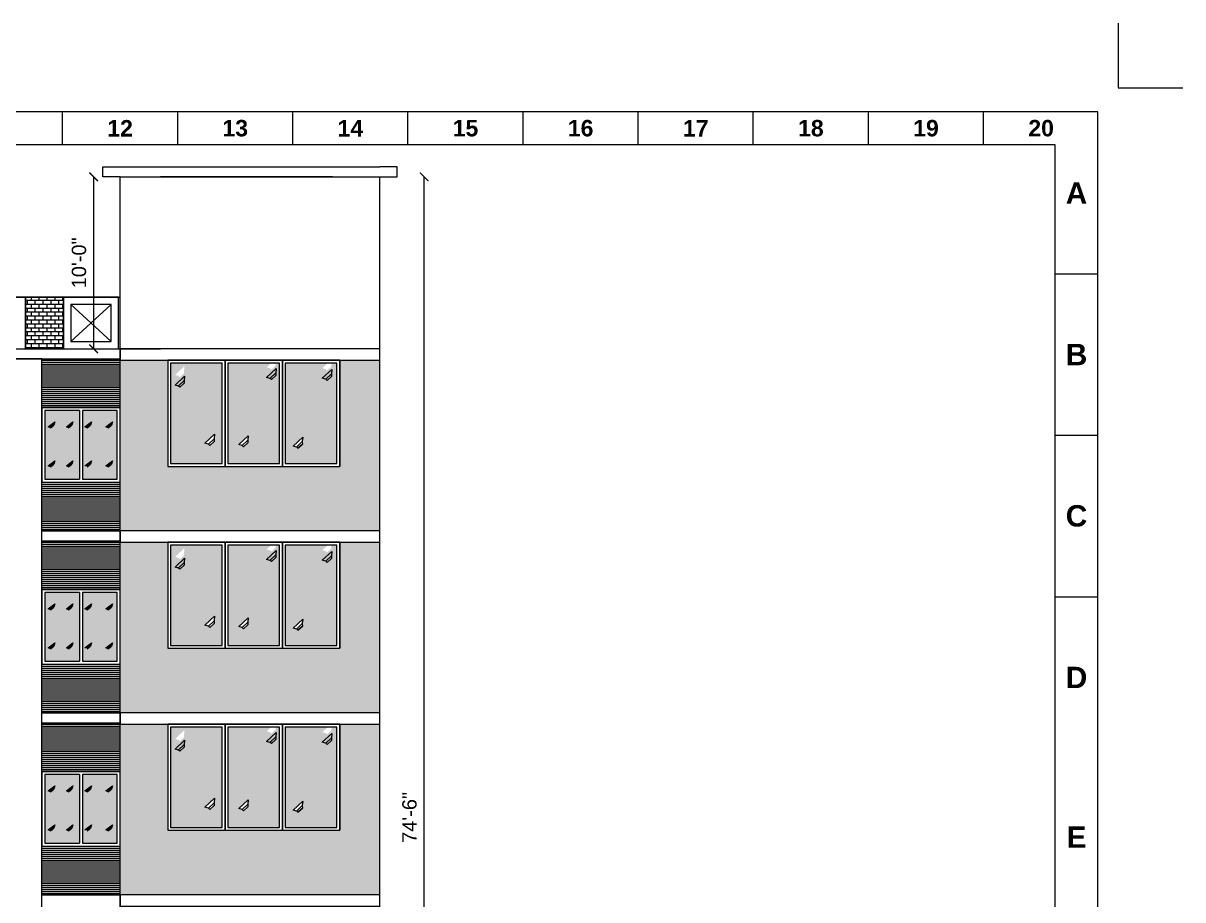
# Model space of a CAD drawing. Header units: inches. Extents: x -98933 to 1585249, y -3352739 to 192771.
# Drawn here: x 60687 to 61495, y 50117 to 50729 of the extents above; entities that cross this region are included whole.
import ezdxf

# ---------------------------------------------------------------- set-up
doc = ezdxf.new("R2010")
doc.units = ezdxf.units.IN
doc.header["$MEASUREMENT"] = 0
doc.header["$PDMODE"] = 35
doc.layers.get('0').update_dxf_attribs({"lineweight": 0})
doc.layers.get('Defpoints').update_dxf_attribs({"lineweight": 0})
for name, color, linetype, lineweight in [('DIM_WORKING', 7, 'Continuous', 0), ('FIX', 251, 'Continuous', 0), ('FURNITURE', 144, 'Continuous', 0), ('HATCH', 252, 'Continuous', 0), ('illustr-TOILET FIXTURE', 252, 'Continuous', 0), ('Inline', 7, 'Continuous', 0), ('Layer1', 134, 'Continuous', 0), ('Outline', 7, 'Continuous', 0), ('Scale', 7, 'Continuous', 0), ('Scale_Text', 7, 'Continuous', 0), ('Titelblk', 7, 'Continuous', 25), ('TITLE', 7, 'Continuous', 20), ('window', 140, 'Continuous', 0)]:
    doc.layers.add(name, color=color, linetype=linetype, lineweight=lineweight)
doc.styles.add('10IN', font='arial.ttf', dxfattribs={"height": 10})
doc.styles.get("Standard").update_dxf_attribs({"font": 'arialbd.ttf', "height": 24})
doc.styles.add('SX', font='arial.ttf')
doc.dimstyles.new('DIM1', dxfattribs={"dimtxt": 15, "dimasz": 24, "dimexe": 0, "dimexo": 0, "dimgap": 20, "dimtad": 0, "dimdec": 0, "dimzin": 3, "dimdsep": 46, "dimlunit": 3, "dimtxsty": 'SX', "dimblk": 'OPEN30', "dimcen": 0, "dimse1": 1, "dimse2": 1, "dimclrd": 256, "dimclrt": 2, "dimadec": 0, "dimazin": 0, "dimtfac": 1, "dimtdec": 0, "dimtmove": 2, "dimatfit": 0, "dimldrblk": 'OPEN30', "dimfxl": 1, "dimtvp": 1, "dimtolj": 1, "dimtzin": 3, "dimlwd": -1, "dimarcsym": 0})

# ---------------------------------------------------------------- blocks, each defined once
blk = doc.blocks.new('_ArchTick')
at = {"color": 0, "linetype": 'ByBlock', "const_width": 0.15}
blk.add_lwpolyline([(-0.5, -0.5), (0.5, 0.5)], dxfattribs=at)
blk = doc.blocks.new('*D579')
at = {"layer": 'Defpoints', "color": 0, "ltscale": 30, "transparency": 16777216}
for p in [(60735.82, 50621.77), (60754.2, 50621.77), (60754.2, 50501.77)]:
    blk.add_point(p, dxfattribs=at)
at = {"layer": 'FIX', "ltscale": 30, "transparency": 16777216}
blk.add_line((60735.82, 50501.77), (60735.82, 50621.77), dxfattribs=at)
at = {"layer": 'FIX', "ltscale": 30, "transparency": 16777216, "xscale": 6, "yscale": 6, "zscale": 6}
for p, rotation in [((60735.82, 50621.77), 90), ((60735.82, 50501.77), 270)]:
    blk.add_blockref('_ArchTick', p, dxfattribs=dict(at, rotation=rotation))
at = {"layer": 'FIX', "ltscale": 30, "transparency": 16777216, "insert": (60725.6, 50561.77), "char_height": 10, "attachment_point": 5, "rotation": 90, "style": '10IN'}
blk.add_mtext('\\A1;10\'-0"', dxfattribs=at)
blk = doc.blocks.new('PAGE')
at = {"layer": 'Inline', "color": 252, "lineweight": 15}
blk.add_lwpolyline([(178051640.63, 22656441.11), (178051640.63, 22657235.79), (178050505.36, 22657235.79), (178050505.36, 22656441.11)], close=True, dxfattribs=at)
at = {"layer": 'Outline', "color": 252, "lineweight": 15}
for p, q in [((178051662.57, 22657252.66), (178050483.42, 22657252.66)), ((178051662.57, 22656424.24), (178051662.57, 22657252.66))]:
    blk.add_line(p, q, dxfattribs=at)
at = {"layer": 'Scale', "color": 252, "lineweight": 9}
for p, q in [((178051131.99, 22657235.79), (178051131.99, 22657252.66)), ((178051190.99, 22657235.79), (178051190.99, 22657252.66)), ((178051249.99, 22657235.79), (178051249.99, 22657252.66)), ((178051308.99, 22657235.79), (178051308.99, 22657252.66)), ((178051367.98, 22657235.79), (178051367.98, 22657252.66)), ((178051426.98, 22657235.79), (178051426.98, 22657252.66)), ((178051485.98, 22657235.79), (178051485.98, 22657252.66)), ((178051544.98, 22657235.79), (178051544.98, 22657252.66)), ((178051603.97, 22657235.79), (178051603.97, 22657252.66)), ((178051640.63, 22657169.57), (178051662.57, 22657169.57)), ((178051640.63, 22657086.79), (178051662.57, 22657086.79)), ((178051640.63, 22657004.01), (178051662.57, 22657004.01))]:
    blk.add_line(p, q, dxfattribs=at)
at = {"layer": 'Scale_Text', "color": 252, "lineweight": 13, "attachment_point": 5}
for s, insert, char_height, width in [('12', (178051161.49, 22657244.22), 8.435, 2.5102), ('13', (178051220.49, 22657244.22), 8.435, 2.5102), ('14', (178051279.49, 22657244.22), 8.435, 2.5102), ('15', (178051338.49, 22657244.22), 8.435, 2.5102), ('16', (178051397.48, 22657244.22), 8.435, 2.5102), ('17', (178051456.48, 22657244.22), 8.435, 2.5102), ('18', (178051515.48, 22657244.22), 8.435, 2.5102), ('19', (178051574.48, 22657244.22), 8.435, 2.5102), ('20', (178051633.47, 22657244.22), 8.435, 2.5102), ('A', (178051651.6, 22657210.97), 10.97, 8.3603), ('B', (178051651.6, 22657128.18), 10.97, 8.3603), ('C', (178051651.6, 22657045.4), 10.97, 8.3603), ('D', (178051651.6, 22656962.62), 10.97, 8.3603), ('E', (178051651.6, 22656880.75), 10.97, 8.3603)]:
    blk.add_mtext(s, dxfattribs=dict(at, insert=insert, char_height=char_height, width=width))
blk = doc.blocks.new('Title')
at = {"layer": 'Defpoints', "color": 1, "ltscale": 10}
blk.add_lwpolyline([(-98623, -85271), (-98623, -85371), (-98523, -85371)], dxfattribs=at)
at = {"layer": 'Titelblk', "color": 3, "linetype": 'Continuous', "lineweight": 0, "xscale": 3.014611567961765, "yscale": 3.014611567959946, "zscale": 3.014611567966516}
blk.add_blockref('PAGE', (-536855255.8, -68388224), dxfattribs=at)
blk = doc.blocks.new('*D770')
at = {"layer": 'Defpoints', "color": 0, "ltscale": 30, "transparency": 16777216}
for p in [(60935.45, 50621.77), (60966.3, 50621.77), (60935.45, 49727.77)]:
    blk.add_point(p, dxfattribs=at)
at = {"layer": 'DIM_WORKING', "ltscale": 30, "transparency": 16777216}
blk.add_line((60966.3, 49727.77), (60966.3, 50621.77), dxfattribs=at)
at = {"layer": 'DIM_WORKING', "ltscale": 30, "transparency": 16777216, "xscale": 6, "yscale": 6, "zscale": 6}
for p, rotation in [((60966.3, 50621.77), 90), ((60966.3, 49727.77), 270)]:
    blk.add_blockref('_ArchTick', p, dxfattribs=dict(at, rotation=rotation))
at = {"layer": 'DIM_WORKING', "ltscale": 30, "transparency": 16777216, "insert": (60956.09, 50174.77), "char_height": 10, "attachment_point": 5, "rotation": 90, "style": '10IN'}
blk.add_mtext('\\A1;74\'-6"', dxfattribs=at)

msp = doc.modelspace()

# ---------------------------------------------------------------- hatches: boundary and pattern name
at = {"layer": 'DIM_WORKING', "ltscale": 30}
h = msp.add_hatch(dxfattribs=at)
h.set_pattern_fill('BRICK', color=256, scale=11, style=0)
h.set_pattern_definition([(0, (54117.1043, 49988.4958), (0, 2.75), []), (90, (54117.1043, 49988.496), (-5.5, 3e-16), [2.75, -2.75]), (90, (54119.8543, 49988.496), (-5.5, 3e-16), [-2.75, 2.75])])
h.paths.add_polyline_path([(60714.79, 50537.77), (60688.24, 50537.77), (60688.24, 50501.77), (60714.79, 50501.77)])
h = msp.add_hatch(color=256, dxfattribs=at)
h.set_gradient(color1=(191, 203, 212), one_color=1, tint=1, name='CURVED')
h.paths.add_polyline_path([(60795.85, 50481.95), (60794.99, 50482.82), (60792.56, 50483.51), (60799.13, 50489.7), (60798.87, 50486.65), (60798.91, 50484.74)], flags=16)
h.paths.add_polyline_path([(60820, 50442.11), (60819.74, 50439.05), (60819.79, 50437.15), (60816.73, 50434.36), (60815.87, 50435.23), (60813.43, 50435.91)], flags=16)
h.paths.add_polyline_path([(60843.51, 50441.12), (60843.25, 50438.06), (60843.3, 50436.16), (60840.24, 50433.37), (60839.38, 50434.23), (60836.94, 50434.92)], flags=16)
h.paths.add_polyline_path([(60881.56, 50440.11), (60881.3, 50437.06), (60881.35, 50435.15), (60878.29, 50432.36), (60877.43, 50433.23), (60874.99, 50433.92)], flags=16)
h.paths.add_polyline_path([(60905.45, 50491.77), (60869.45, 50491.77), (60869.45, 50421.77), (60905.45, 50421.77)])
h.paths.add_polyline_path([(60865.45, 50491.77), (60829.45, 50491.77), (60829.45, 50421.77), (60865.45, 50421.77)])
h.paths.add_polyline_path([(60825.45, 50491.77), (60789.45, 50491.77), (60789.45, 50421.77), (60825.45, 50421.77)])
h.paths.add_polyline_path([(60862.77, 50491.77), (60859.54, 50491.77), (60856.45, 50488.86), (60858.89, 50488.17), (60859.75, 50487.3), (60862.81, 50490.09)])
h.paths.add_polyline_path([(60901.59, 50491.77), (60899, 50491.77), (60895.25, 50488.23), (60897.69, 50487.54), (60898.54, 50486.67), (60901.6, 50489.46), (60901.56, 50491.37)])
h = msp.add_hatch(color=256, dxfattribs=at)
h.paths.add_polyline_path([(60727.96, 50410.77), (60752.2, 50410.77), (60752.2, 50458.77), (60727.96, 50458.77)])
h.paths.add_polyline_path([(60744.39, 50420.03), (60748.87, 50423.69), (60748.23, 50421.29), (60745.94, 50419.48)], flags=16)
h.paths.add_polyline_path([(60731.31, 50446.69), (60729.76, 50447.23), (60734.25, 50450.89), (60733.61, 50448.49)], flags=16)
h.paths.add_polyline_path([(60744.39, 50447.23), (60748.87, 50450.89), (60748.23, 50448.49), (60745.94, 50446.69)], flags=16)
h.paths.add_polyline_path([(60725.96, 50458.77), (60701.73, 50458.77), (60701.73, 50410.77), (60725.96, 50410.77)])
h.paths.add_polyline_path([(60718.35, 50446.69), (60716.8, 50447.23), (60721.28, 50450.89), (60720.64, 50448.49)], flags=16)
h.paths.add_polyline_path([(60721.28, 50423.69), (60720.64, 50421.29), (60718.35, 50419.48), (60716.8, 50420.03)], flags=16)
h.paths.add_polyline_path([(60708.62, 50423.69), (60707.98, 50421.29), (60705.69, 50419.48), (60704.14, 50420.03)], flags=16)
h.paths.add_polyline_path([(60704.14, 50447.23), (60708.62, 50450.89), (60707.98, 50448.49), (60705.69, 50446.69)], flags=16)
h = msp.add_hatch(color=256, dxfattribs=at)
h.set_gradient(color1=(191, 203, 212), one_color=1, tint=1, name='CURVED')
h.paths.add_polyline_path([(60795.85, 50354.95), (60794.99, 50355.82), (60792.56, 50356.51), (60799.13, 50362.7), (60798.87, 50359.65), (60798.91, 50357.74)], flags=16)
h.paths.add_polyline_path([(60820, 50315.11), (60819.74, 50312.05), (60819.79, 50310.15), (60816.73, 50307.36), (60815.87, 50308.23), (60813.43, 50308.91)], flags=16)
h.paths.add_polyline_path([(60843.51, 50314.12), (60843.25, 50311.06), (60843.3, 50309.16), (60840.24, 50306.37), (60839.38, 50307.23), (60836.94, 50307.92)], flags=16)
h.paths.add_polyline_path([(60881.56, 50313.11), (60881.3, 50310.06), (60881.35, 50308.15), (60878.29, 50305.36), (60877.43, 50306.23), (60874.99, 50306.92)], flags=16)
h.paths.add_polyline_path([(60905.45, 50364.77), (60869.45, 50364.77), (60869.45, 50294.77), (60905.45, 50294.77)])
h.paths.add_polyline_path([(60865.45, 50364.77), (60829.45, 50364.77), (60829.45, 50294.77), (60865.45, 50294.77)])
h.paths.add_polyline_path([(60825.45, 50364.77), (60789.45, 50364.77), (60789.45, 50294.77), (60825.45, 50294.77)])
h.paths.add_polyline_path([(60862.77, 50364.77), (60859.54, 50364.77), (60856.45, 50361.86), (60858.89, 50361.17), (60859.75, 50360.3), (60862.81, 50363.09)])
h.paths.add_polyline_path([(60901.59, 50364.77), (60899, 50364.77), (60895.25, 50361.23), (60897.69, 50360.54), (60898.54, 50359.67), (60901.6, 50362.46), (60901.56, 50364.37)])
h = msp.add_hatch(color=256, dxfattribs=at)
h.paths.add_polyline_path([(60727.96, 50283.77), (60752.2, 50283.77), (60752.2, 50331.77), (60727.96, 50331.77)])
h.paths.add_polyline_path([(60744.39, 50293.03), (60748.87, 50296.69), (60748.23, 50294.29), (60745.94, 50292.48)], flags=16)
h.paths.add_polyline_path([(60731.31, 50319.69), (60729.76, 50320.23), (60734.25, 50323.89), (60733.61, 50321.49)], flags=16)
h.paths.add_polyline_path([(60744.39, 50320.23), (60748.87, 50323.89), (60748.23, 50321.49), (60745.94, 50319.69)], flags=16)
h.paths.add_polyline_path([(60725.96, 50331.77), (60701.73, 50331.77), (60701.73, 50283.77), (60725.96, 50283.77)])
h.paths.add_polyline_path([(60718.35, 50319.69), (60716.8, 50320.23), (60721.28, 50323.89), (60720.64, 50321.49)], flags=16)
h.paths.add_polyline_path([(60721.28, 50296.69), (60720.64, 50294.29), (60718.35, 50292.48), (60716.8, 50293.03)], flags=16)
h.paths.add_polyline_path([(60708.62, 50296.69), (60707.98, 50294.29), (60705.69, 50292.48), (60704.14, 50293.03)], flags=16)
h.paths.add_polyline_path([(60704.14, 50320.23), (60708.62, 50323.89), (60707.98, 50321.49), (60705.69, 50319.69)], flags=16)
h = msp.add_hatch(color=256, dxfattribs=at)
h.set_gradient(color1=(191, 203, 212), one_color=1, tint=1, name='CURVED')
h.paths.add_polyline_path([(60795.85, 50227.95), (60794.99, 50228.82), (60792.56, 50229.51), (60799.13, 50235.7), (60798.87, 50232.65), (60798.91, 50230.74)], flags=16)
h.paths.add_polyline_path([(60820, 50188.11), (60819.74, 50185.05), (60819.79, 50183.15), (60816.73, 50180.36), (60815.87, 50181.23), (60813.43, 50181.91)], flags=16)
h.paths.add_polyline_path([(60843.51, 50187.12), (60843.25, 50184.06), (60843.3, 50182.16), (60840.24, 50179.37), (60839.38, 50180.23), (60836.94, 50180.92)], flags=16)
h.paths.add_polyline_path([(60881.56, 50186.11), (60881.3, 50183.06), (60881.35, 50181.15), (60878.29, 50178.36), (60877.43, 50179.23), (60874.99, 50179.92)], flags=16)
h.paths.add_polyline_path([(60905.45, 50237.77), (60869.45, 50237.77), (60869.45, 50167.77), (60905.45, 50167.77)])
h.paths.add_polyline_path([(60865.45, 50237.77), (60829.45, 50237.77), (60829.45, 50167.77), (60865.45, 50167.77)])
h.paths.add_polyline_path([(60825.45, 50237.77), (60789.45, 50237.77), (60789.45, 50167.77), (60825.45, 50167.77)])
h.paths.add_polyline_path([(60862.77, 50237.77), (60859.54, 50237.77), (60856.45, 50234.86), (60858.89, 50234.17), (60859.75, 50233.3), (60862.81, 50236.09)])
h.paths.add_polyline_path([(60901.59, 50237.77), (60899, 50237.77), (60895.25, 50234.23), (60897.69, 50233.54), (60898.54, 50232.67), (60901.6, 50235.46), (60901.56, 50237.37)])
h = msp.add_hatch(color=256, dxfattribs=at)
h.paths.add_polyline_path([(60727.96, 50156.77), (60752.2, 50156.77), (60752.2, 50204.77), (60727.96, 50204.77)])
h.paths.add_polyline_path([(60744.39, 50166.03), (60748.87, 50169.69), (60748.23, 50167.29), (60745.94, 50165.48)], flags=16)
h.paths.add_polyline_path([(60731.31, 50192.69), (60729.76, 50193.23), (60734.25, 50196.89), (60733.61, 50194.49)], flags=16)
h.paths.add_polyline_path([(60744.39, 50193.23), (60748.87, 50196.89), (60748.23, 50194.49), (60745.94, 50192.69)], flags=16)
h.paths.add_polyline_path([(60725.96, 50204.77), (60701.73, 50204.77), (60701.73, 50156.77), (60725.96, 50156.77)])
h.paths.add_polyline_path([(60718.35, 50192.69), (60716.8, 50193.23), (60721.28, 50196.89), (60720.64, 50194.49)], flags=16)
h.paths.add_polyline_path([(60721.28, 50169.69), (60720.64, 50167.29), (60718.35, 50165.48), (60716.8, 50166.03)], flags=16)
h.paths.add_polyline_path([(60708.62, 50169.69), (60707.98, 50167.29), (60705.69, 50165.48), (60704.14, 50166.03)], flags=16)
h.paths.add_polyline_path([(60704.14, 50193.23), (60708.62, 50196.89), (60707.98, 50194.49), (60705.69, 50192.69)], flags=16)
at = {"layer": 'FIX', "ltscale": 30}
h = msp.add_hatch(dxfattribs=at)
h.set_pattern_fill('ANSI31', color=256, scale=11, angle=315, style=0)
h.set_pattern_definition([(0, (60545.4461, 50452.6753), (4e-16, 1.375), [])])
h.paths.add_polyline_path([(60392.95, 50408.77), (60248.95, 50408.77), (60248.95, 50374.77), (60392.95, 50374.77)])
h.paths.add_polyline_path([(60629.45, 50408.77), (60485.45, 50408.77), (60485.45, 50374.77), (60629.45, 50374.77)])
h.paths.add_polyline_path([(60629.45, 50494.77), (60485.45, 50494.77), (60485.45, 50460.77), (60629.45, 50460.77)])
h.paths.add_polyline_path([(60754.2, 50494.77), (60699.73, 50494.77), (60699.73, 50460.77), (60754.2, 50460.77)])
h.paths.add_polyline_path([(60754.2, 50408.77), (60699.73, 50408.77), (60699.73, 50374.77), (60754.2, 50374.77)])
h = msp.add_hatch(dxfattribs=at)
h.set_pattern_fill('ANSI31', color=256, scale=11, angle=315, style=0)
h.set_pattern_definition([(0, (60545.4461, 50325.6753), (4e-16, 1.375), [])])
h.paths.add_polyline_path([(60392.95, 50281.77), (60248.95, 50281.77), (60248.95, 50247.77), (60392.95, 50247.77)])
h.paths.add_polyline_path([(60629.45, 50281.77), (60485.45, 50281.77), (60485.45, 50247.77), (60629.45, 50247.77)])
h.paths.add_polyline_path([(60629.45, 50367.77), (60485.45, 50367.77), (60485.45, 50333.77), (60629.45, 50333.77)])
h.paths.add_polyline_path([(60754.2, 50367.77), (60699.73, 50367.77), (60699.73, 50333.77), (60754.2, 50333.77)])
h.paths.add_polyline_path([(60754.2, 50281.77), (60699.73, 50281.77), (60699.73, 50247.77), (60754.2, 50247.77)])
h = msp.add_hatch(dxfattribs=at)
h.set_pattern_fill('ANSI31', color=256, scale=11, angle=315, style=0)
h.set_pattern_definition([(0, (60545.4461, 50198.6753), (4e-16, 1.375), [])])
h.paths.add_polyline_path([(60392.95, 50154.77), (60248.95, 50154.77), (60248.95, 50120.77), (60392.95, 50120.77)])
h.paths.add_polyline_path([(60629.45, 50154.77), (60485.45, 50154.77), (60485.45, 50120.77), (60629.45, 50120.77)])
h.paths.add_polyline_path([(60629.45, 50240.77), (60485.45, 50240.77), (60485.45, 50206.77), (60629.45, 50206.77)])
h.paths.add_polyline_path([(60754.2, 50240.77), (60699.73, 50240.77), (60699.73, 50206.77), (60754.2, 50206.77)])
h.paths.add_polyline_path([(60754.2, 50154.77), (60699.73, 50154.77), (60699.73, 50120.77), (60754.2, 50120.77)])
at = {"layer": 'illustr-TOILET FIXTURE', "ltscale": 30}
h = msp.add_hatch(dxfattribs=at)
h.set_pattern_fill('BRICK', color=256, scale=11, style=0)
h.set_pattern_definition([(0, (59521.925, 50001.653), (0, 2.75), []), (90, (59521.925, 50001.653), (-5.5, 3e-16), [2.75, -2.75]), (90, (59524.675, 50001.653), (-5.5, 3e-16), [-2.75, 2.75])])
h.paths.add_polyline_path([(60935.45, 49985.77), (60907.45, 49985.77), (60907.45, 49911.77), (60867.45, 49911.77), (60827.45, 49911.77), (60787.45, 49911.77), (60787.45, 49985.77), (60754.2, 49985.77), (60754.2, 49866.77), (60935.45, 49866.77)])
h.paths.add_polyline_path([(60935.45, 50112.77), (60907.45, 50112.77), (60907.45, 50038.77), (60867.45, 50038.77), (60827.45, 50038.77), (60787.45, 50038.77), (60787.45, 50112.77), (60754.2, 50112.77), (60754.2, 49993.77), (60935.45, 49993.77)])
h.paths.add_polyline_path([(60935.45, 50239.77), (60907.45, 50239.77), (60907.45, 50165.77), (60867.45, 50165.77), (60827.45, 50165.77), (60787.45, 50165.77), (60787.45, 50239.77), (60754.2, 50239.77), (60754.2, 50120.77), (60935.45, 50120.77)])
h.paths.add_polyline_path([(60935.45, 50366.77), (60907.45, 50366.77), (60907.45, 50292.77), (60867.45, 50292.77), (60827.45, 50292.77), (60787.45, 50292.77), (60787.45, 50366.77), (60754.2, 50366.77), (60754.2, 50247.77), (60935.45, 50247.77)])
h.paths.add_polyline_path([(60935.45, 50493.77), (60907.45, 50493.77), (60907.45, 50419.77), (60867.45, 50419.77), (60827.45, 50419.77), (60787.45, 50419.77), (60787.45, 50493.77), (60754.2, 50493.77), (60754.2, 50374.77), (60935.45, 50374.77)])

# ---------------------------------------------------------------- linework, layer by layer
at = {"layer": 'DIM_WORKING', "ltscale": 30}
for p, q in [((60754.2, 50494.77), (60754.2, 50537.77)), ((60935.45, 50374.77), (60935.45, 50501.77)), ((60787.45, 50493.77), (60787.45, 50419.77)), ((60907.45, 50419.77), (60907.45, 50493.77)), ((60787.45, 50419.77), (60907.45, 50419.77)), ((60935.45, 50247.77), (60935.45, 50374.77)), ((60787.45, 50366.77), (60787.45, 50292.77)), ((60907.45, 50292.77), (60907.45, 50366.77)), ((60787.45, 50292.77), (60907.45, 50292.77)), ((60935.45, 50120.77), (60935.45, 50247.77)), ((60787.45, 50239.77), (60787.45, 50165.77)), ((60907.45, 50165.77), (60907.45, 50239.77)), ((60787.45, 50165.77), (60907.45, 50165.77)), ((60935.45, 49993.77), (60935.45, 50120.77))]:
    msp.add_line(p, q, dxfattribs=at)
for points in [[(60169.45, 50537.77), (60754.2, 50537.77)], [(60169.45, 50501.77), (60782.45, 50501.77)], [(60169.45, 50494.77), (60754.2, 50494.77)]]:
    msp.add_lwpolyline(points, dxfattribs=at)
msp.add_lwpolyline([(60714.79, 50537.77), (60688.24, 50537.77), (60688.24, 50501.77), (60714.79, 50501.77)], close=True, dxfattribs=at)
at = {"layer": 'FIX', "ltscale": 30}
for p, q in [((60754.2, 50501.77), (60754.2, 50621.77)), ((60902.45, 50621.77), (60782.45, 50621.77)), ((60935.45, 50501.77), (60935.45, 50621.77))]:
    msp.add_line(p, q, dxfattribs=at)
for points in [[(60754.2, 50621.77), (60742.2, 50621.77), (60742.2, 50628.77), (60754.2, 50628.77)], [(60754.2, 50628.77), (60935.45, 50628.77)], [(60935.45, 50621.77), (60947.45, 50621.77), (60947.45, 50628.77), (60935.45, 50628.77)], [(60754.2, 50621.77), (60935.45, 50621.77)]]:
    msp.add_lwpolyline(points, dxfattribs=at)
msp.add_lwpolyline([(60699.73, 50494.77), (60629.45, 50494.77), (60629.45, 49866.77), (60699.73, 49866.77)], close=True, dxfattribs=at)
at = {"layer": 'FURNITURE', "ltscale": 30}
for p, q in [((60748.09, 50532.77), (60719.79, 50506.77)), ((60719.79, 50532.77), (60748.09, 50506.77))]:
    msp.add_line(p, q, dxfattribs=at)
for points in [[(60688.24, 50537.77), (60649.94, 50537.77), (60649.94, 50501.77), (60688.24, 50501.77)], [(60753.09, 50537.77), (60714.79, 50537.77), (60714.79, 50501.77), (60753.09, 50501.77)], [(60748.09, 50532.77), (60719.79, 50532.77), (60719.79, 50506.77), (60748.09, 50506.77)]]:
    msp.add_lwpolyline(points, close=True, dxfattribs=at)
at = {"layer": 'HATCH', "ltscale": 30}
for p, q in [((60699.73, 50374.77), (60699.73, 50494.77)), ((60754.2, 50367.77), (60754.2, 50494.77)), ((60699.73, 50247.77), (60699.73, 50367.77)), ((60754.2, 50240.77), (60754.2, 50367.77)), ((60699.73, 50120.77), (60699.73, 50240.77)), ((60754.2, 50120.77), (60754.2, 50240.77)), ((60754.2, 49986.77), (60754.2, 50120.77))]:
    msp.add_line(p, q, dxfattribs=at)
for points in [[(60935.45, 50501.77), (60754.2, 50501.77), (60754.2, 50493.77), (60935.45, 50493.77)], [(60935.45, 50374.77), (60754.2, 50374.77), (60754.2, 50366.77), (60935.45, 50366.77)], [(60935.45, 50247.77), (60754.2, 50247.77), (60754.2, 50239.77), (60935.45, 50239.77)], [(60935.45, 50120.77), (60754.2, 50120.77), (60754.2, 50112.77), (60935.45, 50112.77)]]:
    msp.add_lwpolyline(points, close=True, dxfattribs=at)
for points in [[(60699.73, 50374.77), (60754.2, 50374.77)], [(60699.73, 50374.77), (60754.2, 50374.77)], [(60699.73, 50367.77), (60754.2, 50367.77)], [(60699.73, 50247.77), (60754.2, 50247.77)], [(60699.73, 50247.77), (60754.2, 50247.77)], [(60699.73, 50240.77), (60754.2, 50240.77)], [(60699.73, 50120.77), (60754.2, 50120.77)], [(60699.73, 50120.77), (60754.2, 50120.77)]]:
    msp.add_lwpolyline(points, dxfattribs=at)
at = {"layer": 'Layer1', "ltscale": 30}
for p, q in [((60856.45, 50481.86), (60863.02, 50488.05)), ((60895.25, 50481.23), (60901.82, 50487.42)), ((60792.56, 50476.51), (60799.13, 50482.7)), ((60794.83, 50475.66), (60798.87, 50479.65)), ((60795.85, 50474.95), (60798.91, 50477.74)), ((60858.73, 50481.01), (60862.76, 50485)), ((60859.75, 50480.3), (60862.81, 50483.09)), ((60897.53, 50480.38), (60901.56, 50484.37)), ((60898.54, 50479.67), (60901.6, 50482.46)), ((60704.14, 50447.23), (60708.62, 50450.89)), ((60704.14, 50447.23), (60708.62, 50450.89)), ((60705.69, 50446.69), (60704.14, 50447.23)), ((60705.25, 50447.26), (60708.38, 50449.72)), ((60705.25, 50447.26), (60708.38, 50449.72)), ((60705.69, 50446.69), (60707.98, 50448.49)), ((60708.62, 50450.89), (60707.98, 50448.49)), ((60716.8, 50447.23), (60721.28, 50450.89)), ((60716.8, 50447.23), (60721.28, 50450.89)), ((60718.35, 50446.69), (60716.8, 50447.23)), ((60717.91, 50447.26), (60721.04, 50449.72)), ((60717.91, 50447.26), (60721.04, 50449.72)), ((60718.35, 50446.69), (60720.64, 50448.49)), ((60721.28, 50450.89), (60720.64, 50448.49)), ((60729.76, 50447.23), (60734.25, 50450.89)), ((60729.76, 50447.23), (60734.25, 50450.89)), ((60731.31, 50446.69), (60729.76, 50447.23)), ((60730.88, 50447.26), (60734, 50449.72)), ((60730.88, 50447.26), (60734, 50449.72)), ((60731.31, 50446.69), (60733.61, 50448.49)), ((60734.25, 50450.89), (60733.61, 50448.49)), ((60744.39, 50447.23), (60748.87, 50450.89)), ((60744.39, 50447.23), (60748.87, 50450.89)), ((60745.94, 50446.69), (60744.39, 50447.23)), ((60745.5, 50447.26), (60748.63, 50449.72)), ((60745.5, 50447.26), (60748.63, 50449.72)), ((60745.94, 50446.69), (60748.23, 50448.49)), ((60748.87, 50450.89), (60748.23, 50448.49)), ((60813.43, 50435.91), (60820, 50442.11)), ((60815.71, 50435.07), (60819.74, 50439.05)), ((60816.73, 50434.36), (60819.79, 50437.15)), ((60836.94, 50434.92), (60843.51, 50441.12)), ((60839.22, 50434.08), (60843.25, 50438.06)), ((60874.99, 50433.92), (60881.56, 50440.11)), ((60877.27, 50433.07), (60881.3, 50437.06)), ((60840.24, 50433.37), (60843.3, 50436.16)), ((60878.29, 50432.36), (60881.35, 50435.15)), ((60704.14, 50420.03), (60708.62, 50423.69)), ((60704.14, 50420.03), (60708.62, 50423.69)), ((60705.25, 50420.06), (60708.38, 50422.52)), ((60705.25, 50420.06), (60708.38, 50422.52)), ((60705.69, 50419.48), (60707.98, 50421.29)), ((60708.62, 50423.69), (60707.98, 50421.29)), ((60716.8, 50420.03), (60721.28, 50423.69)), ((60716.8, 50420.03), (60721.28, 50423.69)), ((60717.91, 50420.06), (60721.04, 50422.52)), ((60717.91, 50420.06), (60721.04, 50422.52)), ((60718.35, 50419.48), (60720.64, 50421.29)), ((60721.28, 50423.69), (60720.64, 50421.29)), ((60729.76, 50420.03), (60734.25, 50423.69)), ((60729.76, 50420.03), (60734.25, 50423.69)), ((60730.88, 50420.06), (60734, 50422.52)), ((60730.88, 50420.06), (60734, 50422.52)), ((60731.31, 50419.48), (60733.61, 50421.29)), ((60734.25, 50423.69), (60733.61, 50421.29)), ((60744.39, 50420.03), (60748.87, 50423.69)), ((60744.39, 50420.03), (60748.87, 50423.69)), ((60745.5, 50420.06), (60748.63, 50422.52)), ((60745.5, 50420.06), (60748.63, 50422.52)), ((60745.94, 50419.48), (60748.23, 50421.29)), ((60748.87, 50423.69), (60748.23, 50421.29)), ((60705.69, 50419.48), (60704.14, 50420.03)), ((60718.35, 50419.48), (60716.8, 50420.03)), ((60745.94, 50419.48), (60744.39, 50420.03)), ((60856.45, 50354.86), (60863.02, 50361.05)), ((60858.73, 50354.01), (60862.76, 50358)), ((60859.75, 50353.3), (60862.81, 50356.09)), ((60895.25, 50354.23), (60901.82, 50360.42)), ((60897.53, 50353.38), (60901.56, 50357.37)), ((60792.56, 50349.51), (60799.13, 50355.7)), ((60794.83, 50348.66), (60798.87, 50352.65)), ((60795.85, 50347.95), (60798.91, 50350.74)), ((60898.54, 50352.67), (60901.6, 50355.46)), ((60704.14, 50320.23), (60708.62, 50323.89)), ((60704.14, 50320.23), (60708.62, 50323.89)), ((60708.62, 50323.89), (60707.98, 50321.49)), ((60716.8, 50320.23), (60721.28, 50323.89)), ((60716.8, 50320.23), (60721.28, 50323.89)), ((60721.28, 50323.89), (60720.64, 50321.49)), ((60729.76, 50320.23), (60734.25, 50323.89)), ((60729.76, 50320.23), (60734.25, 50323.89)), ((60734.25, 50323.89), (60733.61, 50321.49)), ((60744.39, 50320.23), (60748.87, 50323.89)), ((60744.39, 50320.23), (60748.87, 50323.89)), ((60748.87, 50323.89), (60748.23, 50321.49)), ((60705.69, 50319.69), (60704.14, 50320.23)), ((60705.25, 50320.26), (60708.38, 50322.72)), ((60705.25, 50320.26), (60708.38, 50322.72)), ((60705.69, 50319.69), (60707.98, 50321.49)), ((60718.35, 50319.69), (60716.8, 50320.23)), ((60717.91, 50320.26), (60721.04, 50322.72)), ((60717.91, 50320.26), (60721.04, 50322.72)), ((60718.35, 50319.69), (60720.64, 50321.49)), ((60731.31, 50319.69), (60729.76, 50320.23)), ((60730.88, 50320.26), (60734, 50322.72)), ((60730.88, 50320.26), (60734, 50322.72)), ((60731.31, 50319.69), (60733.61, 50321.49)), ((60745.94, 50319.69), (60744.39, 50320.23)), ((60745.5, 50320.26), (60748.63, 50322.72)), ((60745.5, 50320.26), (60748.63, 50322.72)), ((60745.94, 50319.69), (60748.23, 50321.49)), ((60813.43, 50308.91), (60820, 50315.11)), ((60815.71, 50308.07), (60819.74, 50312.05)), ((60816.73, 50307.36), (60819.79, 50310.15)), ((60836.94, 50307.92), (60843.51, 50314.12)), ((60839.22, 50307.08), (60843.25, 50311.06)), ((60840.24, 50306.37), (60843.3, 50309.16)), ((60874.99, 50306.92), (60881.56, 50313.11)), ((60877.27, 50306.07), (60881.3, 50310.06)), ((60878.29, 50305.36), (60881.35, 50308.15)), ((60704.14, 50293.03), (60708.62, 50296.69)), ((60704.14, 50293.03), (60708.62, 50296.69)), ((60705.69, 50292.48), (60704.14, 50293.03)), ((60705.25, 50293.06), (60708.38, 50295.52)), ((60705.25, 50293.06), (60708.38, 50295.52)), ((60705.69, 50292.48), (60707.98, 50294.29)), ((60708.62, 50296.69), (60707.98, 50294.29)), ((60716.8, 50293.03), (60721.28, 50296.69)), ((60716.8, 50293.03), (60721.28, 50296.69)), ((60718.35, 50292.48), (60716.8, 50293.03)), ((60717.91, 50293.06), (60721.04, 50295.52)), ((60717.91, 50293.06), (60721.04, 50295.52)), ((60718.35, 50292.48), (60720.64, 50294.29)), ((60721.28, 50296.69), (60720.64, 50294.29)), ((60729.76, 50293.03), (60734.25, 50296.69)), ((60729.76, 50293.03), (60734.25, 50296.69)), ((60730.88, 50293.06), (60734, 50295.52)), ((60730.88, 50293.06), (60734, 50295.52)), ((60731.31, 50292.48), (60733.61, 50294.29)), ((60734.25, 50296.69), (60733.61, 50294.29)), ((60744.39, 50293.03), (60748.87, 50296.69)), ((60744.39, 50293.03), (60748.87, 50296.69)), ((60745.94, 50292.48), (60744.39, 50293.03)), ((60745.5, 50293.06), (60748.63, 50295.52)), ((60745.5, 50293.06), (60748.63, 50295.52)), ((60745.94, 50292.48), (60748.23, 50294.29)), ((60748.87, 50296.69), (60748.23, 50294.29)), ((60792.56, 50222.51), (60799.13, 50228.7)), ((60856.45, 50227.86), (60863.02, 50234.05)), ((60858.73, 50227.01), (60862.76, 50231)), ((60859.75, 50226.3), (60862.81, 50229.09)), ((60895.25, 50227.23), (60901.82, 50233.42)), ((60897.53, 50226.38), (60901.56, 50230.37)), ((60898.54, 50225.67), (60901.6, 50228.46)), ((60794.83, 50221.66), (60798.87, 50225.65)), ((60795.85, 50220.95), (60798.91, 50223.74)), ((60704.14, 50193.23), (60708.62, 50196.89)), ((60704.14, 50193.23), (60708.62, 50196.89)), ((60705.25, 50193.26), (60708.38, 50195.72)), ((60705.25, 50193.26), (60708.38, 50195.72)), ((60705.69, 50192.69), (60707.98, 50194.49)), ((60708.62, 50196.89), (60707.98, 50194.49)), ((60716.8, 50193.23), (60721.28, 50196.89)), ((60716.8, 50193.23), (60721.28, 50196.89)), ((60717.91, 50193.26), (60721.04, 50195.72)), ((60717.91, 50193.26), (60721.04, 50195.72)), ((60718.35, 50192.69), (60720.64, 50194.49)), ((60721.28, 50196.89), (60720.64, 50194.49)), ((60729.76, 50193.23), (60734.25, 50196.89)), ((60729.76, 50193.23), (60734.25, 50196.89)), ((60730.88, 50193.26), (60734, 50195.72)), ((60730.88, 50193.26), (60734, 50195.72)), ((60731.31, 50192.69), (60733.61, 50194.49)), ((60734.25, 50196.89), (60733.61, 50194.49)), ((60744.39, 50193.23), (60748.87, 50196.89)), ((60744.39, 50193.23), (60748.87, 50196.89)), ((60745.5, 50193.26), (60748.63, 50195.72)), ((60745.5, 50193.26), (60748.63, 50195.72)), ((60745.94, 50192.69), (60748.23, 50194.49)), ((60748.87, 50196.89), (60748.23, 50194.49)), ((60705.69, 50192.69), (60704.14, 50193.23)), ((60718.35, 50192.69), (60716.8, 50193.23)), ((60731.31, 50192.69), (60729.76, 50193.23)), ((60745.94, 50192.69), (60744.39, 50193.23)), ((60813.43, 50181.91), (60820, 50188.11)), ((60836.94, 50180.92), (60843.51, 50187.12)), ((60874.99, 50179.92), (60881.56, 50186.11)), ((60815.71, 50181.07), (60819.74, 50185.05)), ((60816.73, 50180.36), (60819.79, 50183.15)), ((60839.22, 50180.08), (60843.25, 50184.06)), ((60840.24, 50179.37), (60843.3, 50182.16)), ((60877.27, 50179.07), (60881.3, 50183.06)), ((60878.29, 50178.36), (60881.35, 50181.15)), ((60704.14, 50166.03), (60708.62, 50169.69)), ((60704.14, 50166.03), (60708.62, 50169.69)), ((60705.69, 50165.48), (60704.14, 50166.03)), ((60705.25, 50166.06), (60708.38, 50168.52)), ((60705.25, 50166.06), (60708.38, 50168.52)), ((60705.69, 50165.48), (60707.98, 50167.29)), ((60708.62, 50169.69), (60707.98, 50167.29)), ((60716.8, 50166.03), (60721.28, 50169.69)), ((60716.8, 50166.03), (60721.28, 50169.69)), ((60718.35, 50165.48), (60716.8, 50166.03)), ((60717.91, 50166.06), (60721.04, 50168.52)), ((60717.91, 50166.06), (60721.04, 50168.52)), ((60718.35, 50165.48), (60720.64, 50167.29)), ((60721.28, 50169.69), (60720.64, 50167.29)), ((60729.76, 50166.03), (60734.25, 50169.69)), ((60729.76, 50166.03), (60734.25, 50169.69)), ((60730.88, 50166.06), (60734, 50168.52)), ((60730.88, 50166.06), (60734, 50168.52)), ((60731.31, 50165.48), (60733.61, 50167.29)), ((60734.25, 50169.69), (60733.61, 50167.29)), ((60744.39, 50166.03), (60748.87, 50169.69)), ((60744.39, 50166.03), (60748.87, 50169.69)), ((60745.94, 50165.48), (60744.39, 50166.03)), ((60745.5, 50166.06), (60748.63, 50168.52)), ((60745.5, 50166.06), (60748.63, 50168.52)), ((60745.94, 50165.48), (60748.23, 50167.29)), ((60748.87, 50169.69), (60748.23, 50167.29))]:
    msp.add_line(p, q, dxfattribs=at)
for points in [[(60863.02, 50488.05), (60862.76, 50485), (60862.81, 50483.09), (60859.75, 50480.3), (60858.89, 50481.17), (60856.45, 50481.86)], [(60901.82, 50487.42), (60901.56, 50484.37), (60901.6, 50482.46), (60898.54, 50479.67), (60897.69, 50480.54), (60895.25, 50481.23)], [(60799.13, 50482.7), (60798.87, 50479.65), (60798.91, 50477.74), (60795.85, 50474.95), (60794.99, 50475.82), (60792.56, 50476.51)], [(60820, 50442.11), (60819.74, 50439.05), (60819.79, 50437.15), (60816.73, 50434.36), (60815.87, 50435.23), (60813.43, 50435.91)], [(60843.51, 50441.12), (60843.25, 50438.06), (60843.3, 50436.16), (60840.24, 50433.37), (60839.38, 50434.23), (60836.94, 50434.92)], [(60881.56, 50440.11), (60881.3, 50437.06), (60881.35, 50435.15), (60878.29, 50432.36), (60877.43, 50433.23), (60874.99, 50433.92)], [(60863.02, 50361.05), (60862.76, 50358), (60862.81, 50356.09), (60859.75, 50353.3), (60858.89, 50354.17), (60856.45, 50354.86)], [(60901.82, 50360.42), (60901.56, 50357.37), (60901.6, 50355.46), (60898.54, 50352.67), (60897.69, 50353.54), (60895.25, 50354.23)], [(60799.13, 50355.7), (60798.87, 50352.65), (60798.91, 50350.74), (60795.85, 50347.95), (60794.99, 50348.82), (60792.56, 50349.51)], [(60820, 50315.11), (60819.74, 50312.05), (60819.79, 50310.15), (60816.73, 50307.36), (60815.87, 50308.23), (60813.43, 50308.91)], [(60843.51, 50314.12), (60843.25, 50311.06), (60843.3, 50309.16), (60840.24, 50306.37), (60839.38, 50307.23), (60836.94, 50307.92)], [(60881.56, 50313.11), (60881.3, 50310.06), (60881.35, 50308.15), (60878.29, 50305.36), (60877.43, 50306.23), (60874.99, 50306.92)], [(60799.13, 50228.7), (60798.87, 50225.65), (60798.91, 50223.74), (60795.85, 50220.95), (60794.99, 50221.82), (60792.56, 50222.51)], [(60863.02, 50234.05), (60862.76, 50231), (60862.81, 50229.09), (60859.75, 50226.3), (60858.89, 50227.17), (60856.45, 50227.86)], [(60901.82, 50233.42), (60901.56, 50230.37), (60901.6, 50228.46), (60898.54, 50225.67), (60897.69, 50226.54), (60895.25, 50227.23)], [(60820, 50188.11), (60819.74, 50185.05), (60819.79, 50183.15), (60816.73, 50180.36), (60815.87, 50181.23), (60813.43, 50181.91)], [(60843.51, 50187.12), (60843.25, 50184.06), (60843.3, 50182.16), (60840.24, 50179.37), (60839.38, 50180.23), (60836.94, 50180.92)], [(60881.56, 50186.11), (60881.3, 50183.06), (60881.35, 50181.15), (60878.29, 50178.36), (60877.43, 50179.23), (60874.99, 50179.92)]]:
    msp.add_lwpolyline(points, dxfattribs=at)
at = {"layer": 'window', "ltscale": 30}
for p, q in [((60827.45, 50493.77), (60827.45, 50419.77)), ((60867.45, 50493.77), (60867.45, 50419.77)), ((60907.45, 50493.77), (60907.45, 50419.77)), ((60725.96, 50458.77), (60725.96, 50410.77)), ((60727.96, 50458.77), (60727.96, 50410.77)), ((60827.45, 50366.77), (60827.45, 50292.77)), ((60867.45, 50366.77), (60867.45, 50292.77)), ((60907.45, 50366.77), (60907.45, 50292.77)), ((60725.96, 50331.77), (60725.96, 50283.77)), ((60727.96, 50331.77), (60727.96, 50283.77)), ((60827.45, 50239.77), (60827.45, 50165.77)), ((60867.45, 50239.77), (60867.45, 50165.77)), ((60907.45, 50239.77), (60907.45, 50165.77)), ((60725.96, 50204.77), (60725.96, 50156.77)), ((60727.96, 50204.77), (60727.96, 50156.77))]:
    msp.add_line(p, q, dxfattribs=at)
for points in [[(60827.45, 50493.77), (60787.45, 50493.77), (60787.45, 50419.77), (60827.45, 50419.77)], [(60867.45, 50493.77), (60827.45, 50493.77), (60827.45, 50419.77), (60867.45, 50419.77)], [(60907.45, 50493.77), (60867.45, 50493.77), (60867.45, 50419.77), (60907.45, 50419.77)], [(60825.45, 50491.77), (60789.45, 50491.77), (60789.45, 50421.77), (60825.45, 50421.77)], [(60865.45, 50491.77), (60829.45, 50491.77), (60829.45, 50421.77), (60865.45, 50421.77)], [(60905.45, 50491.77), (60869.45, 50491.77), (60869.45, 50421.77), (60905.45, 50421.77)], [(60754.2, 50460.77), (60699.73, 50460.77), (60699.73, 50408.77), (60754.2, 50408.77)], [(60827.45, 50366.77), (60787.45, 50366.77), (60787.45, 50292.77), (60827.45, 50292.77)], [(60825.45, 50364.77), (60789.45, 50364.77), (60789.45, 50294.77), (60825.45, 50294.77)], [(60867.45, 50366.77), (60827.45, 50366.77), (60827.45, 50292.77), (60867.45, 50292.77)], [(60865.45, 50364.77), (60829.45, 50364.77), (60829.45, 50294.77), (60865.45, 50294.77)], [(60907.45, 50366.77), (60867.45, 50366.77), (60867.45, 50292.77), (60907.45, 50292.77)], [(60905.45, 50364.77), (60869.45, 50364.77), (60869.45, 50294.77), (60905.45, 50294.77)], [(60754.2, 50333.77), (60699.73, 50333.77), (60699.73, 50281.77), (60754.2, 50281.77)], [(60827.45, 50239.77), (60787.45, 50239.77), (60787.45, 50165.77), (60827.45, 50165.77)], [(60825.45, 50237.77), (60789.45, 50237.77), (60789.45, 50167.77), (60825.45, 50167.77)], [(60867.45, 50239.77), (60827.45, 50239.77), (60827.45, 50165.77), (60867.45, 50165.77)], [(60865.45, 50237.77), (60829.45, 50237.77), (60829.45, 50167.77), (60865.45, 50167.77)], [(60907.45, 50239.77), (60867.45, 50239.77), (60867.45, 50165.77), (60907.45, 50165.77)], [(60905.45, 50237.77), (60869.45, 50237.77), (60869.45, 50167.77), (60905.45, 50167.77)], [(60754.2, 50206.77), (60699.73, 50206.77), (60699.73, 50154.77), (60754.2, 50154.77)]]:
    msp.add_lwpolyline(points, close=True, dxfattribs=at)
for points in [[(60725.96, 50458.77), (60701.73, 50458.77), (60701.73, 50410.77), (60725.96, 50410.77)], [(60727.96, 50410.77), (60752.2, 50410.77), (60752.2, 50458.77), (60727.96, 50458.77)], [(60725.96, 50331.77), (60701.73, 50331.77), (60701.73, 50283.77), (60725.96, 50283.77)], [(60727.96, 50283.77), (60752.2, 50283.77), (60752.2, 50331.77), (60727.96, 50331.77)], [(60725.96, 50204.77), (60701.73, 50204.77), (60701.73, 50156.77), (60725.96, 50156.77)], [(60727.96, 50156.77), (60752.2, 50156.77), (60752.2, 50204.77), (60727.96, 50204.77)]]:
    msp.add_lwpolyline(points, dxfattribs=at)

# ---------------------------------------------------------------- block references
at = {"layer": 'TITLE', "xscale": 0.4514072680613026, "yscale": 0.4514072680613026, "zscale": 0.4514072643306897}
msp.add_blockref('Title', (105969.32, 89220.97), dxfattribs=at)

# ---------------------------------------------------------------- dimensions: what is measured, and where the dimension line sits
at = {"layer": 'DIM_WORKING', "ltscale": 30}
dim = msp.add_linear_dim(base=(60966.3, 50621.77), p1=(60935.45, 49727.77), p2=(60935.45, 50621.77), angle=90, dimstyle='DIM1', override={"dimtxt": 8, "dimasz": 6, "dimgap": 3, "dimtxsty": '10IN', "dimblk": 'ArchTick', "dimclrt": 256, "dimldrblk": 'ArchTick', "dimfxl": 4, "dimarcsym": 1}, dxfattribs=at)
dim.commit()
dim.dimension.update_dxf_attribs({"geometry": '*D770', "text_midpoint": (60956.09, 50174.77)})
at = {"layer": 'FIX', "ltscale": 30}
dim = msp.add_linear_dim(base=(60735.82, 50621.77), p1=(60754.2, 50501.77), p2=(60754.2, 50621.77), angle=90, dimstyle='DIM1', override={"dimtxt": 8, "dimasz": 6, "dimgap": 3, "dimtxsty": '10IN', "dimblk": 'ArchTick', "dimclrt": 256, "dimldrblk": 'ArchTick', "dimfxl": 4, "dimarcsym": 1}, dxfattribs=at)
dim.commit()
dim.dimension.update_dxf_attribs({"geometry": '*D579', "text_midpoint": (60725.6, 50561.77)})

doc.saveas('drawing.dxf')
